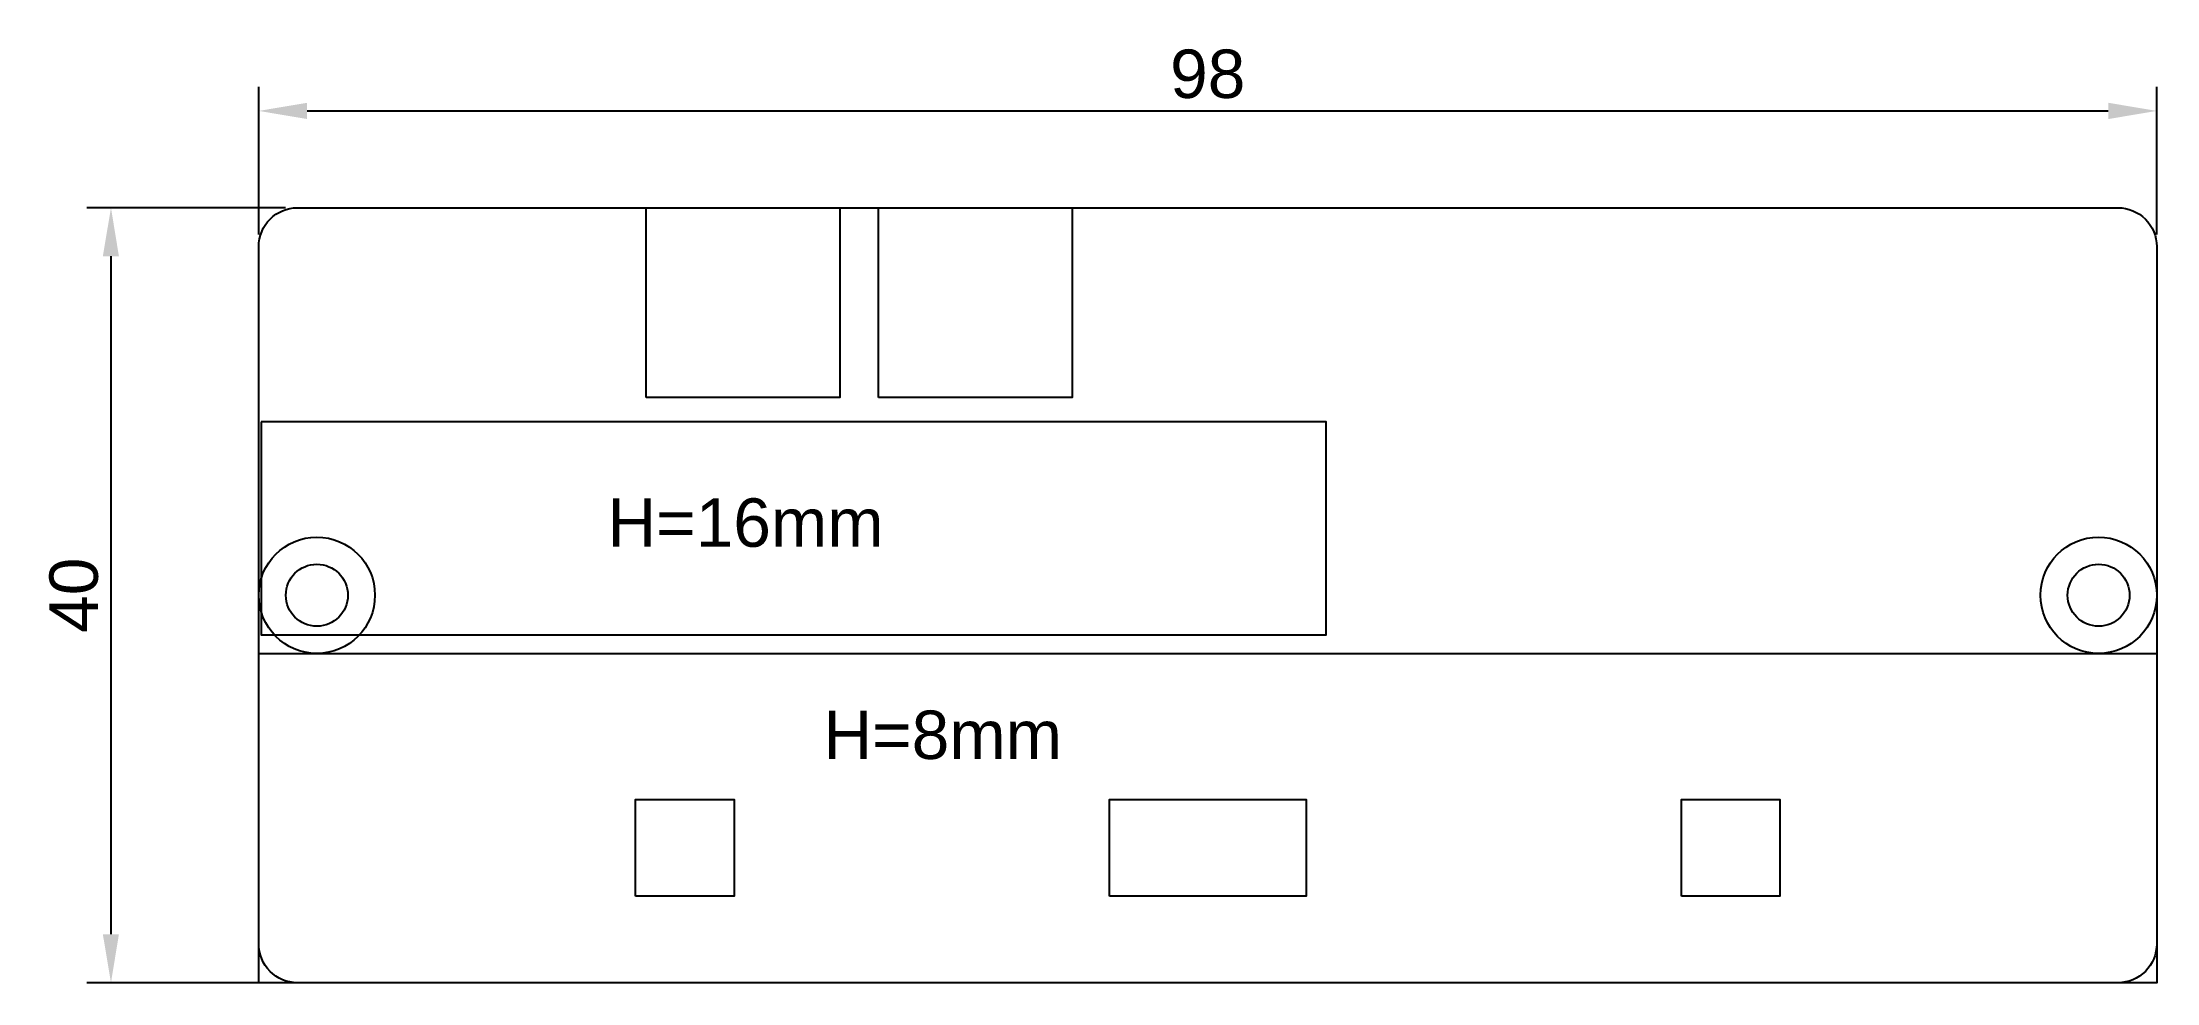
# Model space of a CAD drawing. Header units: millimetres. Extents: x -11 to 98, y 0 to 49.
import ezdxf

# ---------------------------------------------------------------- set-up
doc = ezdxf.new("R2010")
doc.units = ezdxf.units.MM
doc.styles.get("Standard").update_dxf_attribs({"font": 'arial.ttf'})
doc.dimstyles.new('ISO-25', dxfattribs={"dimtxt": 2.5, "dimasz": 2.5, "dimexe": 1.25, "dimexo": 0.625, "dimtad": 1, "dimtxsty": 'Standard', "dimcen": 2.5, "dimadec": 0, "dimazin": 0, "dimtfac": 1, "dimtmove": 0, "dimatfit": 3, "dimfxl": 1, "dimarcsym": 0})

# ---------------------------------------------------------------- blocks, each defined once
blk = doc.blocks.new('*D6')
at = {"color": 0, "lineweight": -2}
for p, q in [((0, 38.62), (0, 46.25)), ((98, 38.62), (98, 46.25)), ((2.5, 45), (95.5, 45))]:
    blk.add_line(p, q, dxfattribs=at)
at = {"color": 0}
for points in [[(2.5, 45.42), (2.5, 44.58), (0, 45)], [(95.5, 44.58), (95.5, 45.42), (98, 45)]]:
    blk.add_solid(points, dxfattribs=at)
at = {"layer": 'Defpoints', "color": 0}
for p in [(98, 45), (0, 38), (98, 38)]:
    blk.add_point(p, dxfattribs=at)
at = {"color": 0, "insert": (49, 46.9), "char_height": 2.5, "attachment_point": 5}
blk.add_mtext('98', dxfattribs=at)
blk = doc.blocks.new('*D7')
at = {"color": 0, "lineweight": -2}
for p, q in [((1.38, 40), (-8.88, 40)), ((-7.63, 37.5), (-7.63, 2.5)), ((1.38, 0), (-8.88, 0))]:
    blk.add_line(p, q, dxfattribs=at)
at = {"color": 0}
for points in [[(-7.22, 37.5), (-8.05, 37.5), (-7.63, 40)], [(-8.05, 2.5), (-7.22, 2.5), (-7.63, 0)]]:
    blk.add_solid(points, dxfattribs=at)
at = {"layer": 'Defpoints', "color": 0}
for p in [(2, 40), (-7.63, 0), (2, 0)]:
    blk.add_point(p, dxfattribs=at)
at = {"color": 0, "insert": (-9.54, 20), "char_height": 2.5, "attachment_point": 5, "rotation": 90}
blk.add_mtext('40', dxfattribs=at)

msp = doc.modelspace()

# ---------------------------------------------------------------- linework, layer by layer
msp.add_lwpolyline([(0, 2), (0, 38, -0.4142136), (2, 40), (96, 40, -0.4142136), (98, 38), (98, 2, -0.4142136), (96, 0), (2, 0, -0.4142136)], format="xyb", close=True)
for points in [[(20, 30.2), (20, 40), (30, 40), (30, 30.2)], [(32, 30.2), (32, 40), (42, 40), (42, 30.2)], [(0.124, 28.955), (0.124, 17.955), (55.124, 17.955), (55.124, 28.955)], [(0, 0), (0, 17), (98, 17), (98, 0)], [(19.46, 4.46), (19.46, 9.46), (24.54, 9.46), (24.54, 4.46)], [(43.92, 4.46), (43.92, 9.46), (54.08, 9.46), (54.08, 4.46)], [(73.46, 4.46), (73.46, 9.46), (78.54, 9.46), (78.54, 4.46)]]:
    msp.add_lwpolyline(points, close=True)
for centre, radius in [((3, 20), 3), ((95, 20), 3), ((3, 20), 1.6), ((95, 20), 1.6)]:
    msp.add_circle(centre, radius)

# ---------------------------------------------------------------- texts
at = {"char_height": 2.5, "attachment_point": 1}
for s, insert, width in [('{H=16mm}', (18, 25), 26), ('{H=8mm}', (29.153, 14.048), 31)]:
    msp.add_mtext(s, dxfattribs=dict(at, insert=insert, width=width))

# ---------------------------------------------------------------- dimensions: what is measured, and where the dimension line sits
for p1, p2, distance, picture, middle in [((0, 38), (98, 38), 7, '*D6', (49, 46.901)), ((2, 40), (2, 0), -9.635, '*D7', (-9.536, 20))]:
    dim = msp.add_aligned_dim(p1=p1, p2=p2, distance=distance, dimstyle='ISO-25', override={"dimlfac": 1})
    dim.commit()
    dim.dimension.update_dxf_attribs({"geometry": picture, "text_midpoint": middle})

doc.saveas('drawing.dxf')
